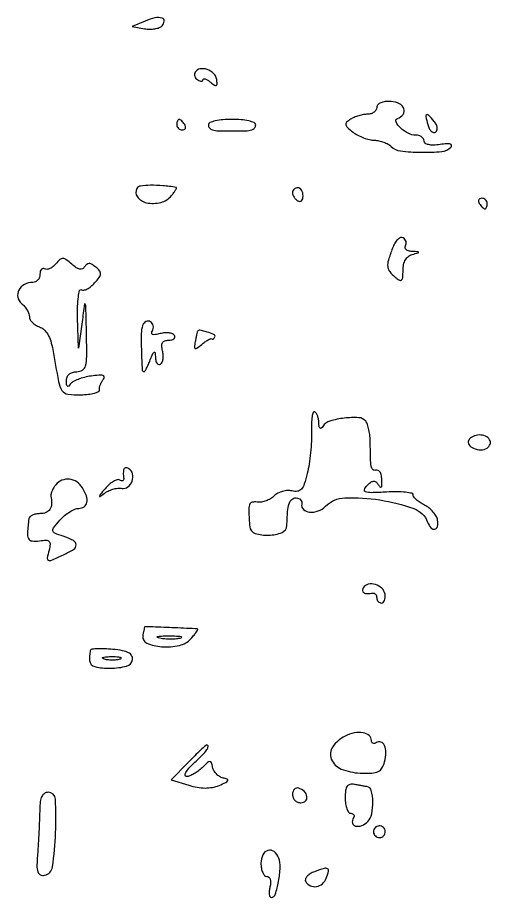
# Model space of a CAD drawing. Extents: x 0 to 5034, y 0 to 2560.
# Drawn here: x 4024.7 to 4114.6, y 1611 to 1778.4 of the extents above; entities that cross this region are included whole.
import ezdxf

# ---------------------------------------------------------------- set-up
doc = ezdxf.new("R2010")
doc.units = 0

msp = doc.modelspace()

# ---------------------------------------------------------------- linework, layer by layer
for points in [[(4049, 1777.70915), (4046.5, 1776.653126), (4048.865335, 1776.241898, 0.042464), (4049.84219, 1776.156443, 0.042227), (4050.821318, 1776.236934, 0.045596), (4051.662203, 1776.458427, 0.109615), (4052.202467, 1776.802467, 0.176438), (4052.611036, 1777.679141, 0.359861), (4052.207719, 1778.263599, 0.124581), (4050.851022, 1778.301617, 0.044982)], [(4058.487659, 1767.980032, 0.11997), (4058.367385, 1767.61064, 0.100694), (4058.418751, 1767.200977, 0.091961), (4058.634841, 1766.813618, 0.08142), (4058.983688, 1766.510081, 0.047815), (4059.373526, 1766.317898, 0.1041), (4059.701458, 1766.266654, 0.181382), (4059.913567, 1766.359172, 0.202874), (4060, 1766.563428, -0.353955), (4060.124404, 1766.717145, -0.137514), (4060.417039, 1766.698598, -0.062113), (4060.874209, 1766.471711, -0.027003), (4061.419707, 1766.066637, 0.020745), (4062.169066, 1765.495504, 0.26771), (4062.506256, 1765.466229, 0.30414), (4062.670821, 1765.738446, 0.024748), (4062.586578, 1766.611064, 0.163003), (4062.00755, 1767.754093, 0.114599), (4060.769116, 1768.514298, 0.126144), (4059.413431, 1768.611221, 0.212524)], [(4093, 1761.283022, -0.134867), (4092.865248, 1760.792534, -0.099391), (4092.485938, 1760.372389, -0.086171), (4091.918764, 1760.086861, -0.071551), (4091.25, 1759.984687, 0.04319), (4090.471117, 1759.91041, 0.026599), (4089.574868, 1759.696219, 0.026575), (4088.704621, 1759.387491, 0.042452), (4088.004871, 1759.024172, 0.051114), (4087.279743, 1758.454521, 0.256368), (4087.132108, 1757.978672, 0.162341), (4087.44066, 1757.443456, 0.019711), (4088.504871, 1756.571288, 0.041005), (4089.418882, 1755.991656, 0.029895), (4090.516118, 1755.497146, 0.030445), (4091.620768, 1755.15207, 0.056659), (4092.55, 1755.031803, -0.047453), (4093.418736, 1754.935549, -0.036854), (4094.333527, 1754.673628, -0.037908), (4095.157102, 1754.297599, -0.070443), (4095.742857, 1753.857143, 0.16838), (4097.498904, 1753.005042, 0.025826), (4101.431009, 1752.743179, 0.025514), (4105.366263, 1752.885536, 0.17635), (4107.088561, 1753.688561, 0.206555), (4107.232616, 1754.051315, 0.334047), (4107.034972, 1754.29867, 0.082662), (4106.311359, 1754.361721, 0.016925), (4105.031418, 1754.217919, -0.029227), (4103.791299, 1754.109392, -0.06156), (4102.830714, 1754.200062, -0.097918), (4102.21895, 1754.467621, -0.245589), (4102, 1754.886501, 0.139847), (4101.878867, 1755.31112, 0.099967), (4101.538393, 1755.67291, 0.085299), (4101.029181, 1755.916556, 0.069134), (4100.428571, 1756, -0.120987), (4098.996606, 1756.351646, -0.063852), (4097.486538, 1757.405125, -0.097688), (4096.663548, 1758.511945, -0.443367), (4096.933929, 1759.169643, 0.1468), (4098.008195, 1759.965523, 0.253252), (4098.165394, 1761.037681, 0.191872), (4097.310766, 1761.993377, 0.101511), (4095.75, 1762.408082, 0.038417), (4094.628735, 1762.386305, 0.07316), (4093.755065, 1762.170394, 0.107217), (4093.200986, 1761.789735, 0.191082)], [(4102.70731, 1758.011247, 0.050099), (4102.97475, 1757.29178, 0.086397), (4103.349227, 1756.776414, 0.128502), (4103.765141, 1756.54133, 0.205946), (4104.162248, 1756.600275, 0.159192), (4104.44643, 1756.936651, 0.126655), (4104.510176, 1757.41028, 0.092221), (4104.332004, 1757.981999, 0.051721), (4103.926114, 1758.589028, 0.010117), (4102.858594, 1759.823607, 0.331468), (4102.494099, 1759.896532, 0.34857), (4102.33429, 1759.571793, 0.010575)], [(4055, 1758, 0.105053), (4055.081062, 1757.618444, 0.099167), (4055.311086, 1757.29375, 0.09642), (4055.654762, 1757.076123, 0.093332), (4056.059017, 1757, 0.108972), (4056.413961, 1757.078288, 0.182303), (4056.6254, 1757.29375, 0.161196), (4056.656512, 1757.6179, 0.082592), (4056.5, 1758, 0.029505), (4056.231006, 1758.382774, 0.035638), (4055.933975, 1758.70625, 0.038439), (4055.65171, 1758.934461, 0.151918), (4055.440983, 1759, 0.210953), (4055.272352, 1758.92554, 0.081139), (4055.129539, 1758.70625, 0.061769), (4055.032345, 1758.382849, 0.042167)], [(4061, 1758, 0.163406), (4061.211544, 1757.369987, 0.167104), (4061.758623, 1757.002299, 0.058355), (4062.90828, 1756.835567, 0.006861), (4065.5, 1756.8, 0.006861), (4068.09172, 1756.835567, 0.058355), (4069.241377, 1757.002299, 0.167104), (4069.788456, 1757.369987, 0.163406), (4070, 1758, 0.31052), (4069.732972, 1758.388512, 0.036969), (4068.678125, 1758.70625, 0.033738), (4067.224757, 1758.927717, 0.020945), (4065.5, 1759, 0.020945), (4063.775243, 1758.927717, 0.033738), (4062.321875, 1758.70625, 0.036969), (4061.267028, 1758.388512, 0.31052)], [(4047.428738, 1745.884695, 0.311112), (4047.509846, 1744.252925, 0.179442), (4049.245652, 1743.157911, 0.114332), (4051.958917, 1743.212167, 0.158919), (4054, 1744.5, 0.015843), (4054.451238, 1745.080164, 0.030129), (4054.769798, 1745.578127, 0.038105), (4054.939963, 1745.946529, 0.470042), (4054.872445, 1746.063836, 0.021141), (4052.340061, 1746.38841, 0.027322), (4049.99815, 1746.460022, 0.025003), (4048.106402, 1746.319667, 0.227079)], [(4077, 1745.059017, 0.089642), (4077.073302, 1744.653442, 0.053229), (4077.29375, 1744.2129, 0.051032), (4077.617485, 1743.806203, 0.06081), (4078, 1743.5, 0.139169), (4078.379648, 1743.392057, 0.191142), (4078.70625, 1743.521475, 0.138808), (4078.926733, 1743.889346, 0.066118), (4079, 1744.440983, 0.062283), (4078.925455, 1745.037096, 0.080552), (4078.70625, 1745.542039, 0.097988), (4078.381379, 1745.879982, 0.153634), (4078, 1746, 0.092995), (4077.618268, 1745.928382, 0.096318), (4077.29375, 1745.723586, 0.099231), (4077.076556, 1745.418051, 0.105429)], [(4112.5, 1743, 0.029505), (4112.768994, 1742.617226, 0.035638), (4113.066025, 1742.29375, 0.038439), (4113.34829, 1742.065539, 0.151918), (4113.559017, 1742, 0.210953), (4113.727648, 1742.07446, 0.081139), (4113.870461, 1742.29375, 0.061769), (4113.967655, 1742.617151, 0.042167), (4114, 1743, 0.105053), (4113.918938, 1743.381556, 0.099167), (4113.688914, 1743.70625, 0.09642), (4113.345238, 1743.923877, 0.093332), (4112.940983, 1744, 0.108972), (4112.586039, 1743.921712, 0.182303), (4112.3746, 1743.70625, 0.161196), (4112.343488, 1743.3821, 0.082592)], [(4095.998127, 1734.495075, 0.016123), (4095.218509, 1732.226963, 0.097788), (4095.090301, 1730.997195, 0.1462), (4095.469078, 1730.052761, 0.051623), (4096.5, 1729, 0.035831), (4097.315307, 1728.416598, 0.327277), (4097.724981, 1728.450728, 0.200187), (4097.954975, 1728.915004, 0.016201), (4098, 1730.304231, -0.053509), (4098.117246, 1731.396661, -0.078488), (4098.466479, 1732.295763, -0.091576), (4099.023931, 1732.944601, -0.106085), (4099.75, 1733.310674, 0.002429), (4100.883306, 1733.612728, 0.36731), (4100.953922, 1733.715627, 0.36348), (4100.863882, 1733.803103, 0.002413), (4099.690983, 1733.883999, -0.05299), (4099.0393, 1733.995808, -0.10738), (4098.582368, 1734.239377, -0.171306), (4098.39042, 1734.568638, -0.187671), (4098.457295, 1734.930902, 0.108577), (4098.598749, 1735.334287, 0.099713), (4098.564529, 1735.7732, 0.09544), (4098.359439, 1736.18009, 0.090254), (4098.014439, 1736.491076, 0.241403), (4097.54915, 1736.5283, 0.096908), (4097.002147, 1736.164326, 0.066618), (4096.454573, 1735.455014, 0.040287)], [(4032.030076, 1731.536239, -0.049915), (4031.483661, 1730.9975, -0.063854), (4030.882073, 1730.627799, -0.07781), (4030.319294, 1730.473135, -0.168176), (4029.886693, 1730.570027, 0.164171), (4029.550737, 1730.648029, 0.190638), (4029.260466, 1730.499096, 0.123371), (4029.064149, 1730.11687, 0.057307), (4029, 1729.559017, -0.087103), (4028.895505, 1728.96373, -0.094315), (4028.595343, 1728.457961, -0.100172), (4028.147945, 1728.119654, -0.112409), (4027.622445, 1728, 0.123735), (4026.059227, 1727.607137, 0.147827), (4024.989898, 1726.536595, 0.17329), (4024.78836, 1725.186017, 0.172437), (4025.487669, 1724.010234, -0.045684), (4026.066321, 1723.433165, -0.040716), (4026.555753, 1722.738941, -0.042976), (4026.89195, 1722.03722, -0.090469), (4027, 1721.444943, 0.126617), (4027.140459, 1720.899174, 0.069427), (4027.556687, 1720.342951, 0.062059), (4028.170447, 1719.860893, 0.058691), (4028.895105, 1719.533292, -0.112299), (4029.746909, 1719.033069, -0.07146), (4030.46706, 1718.13052, -0.056874), (4031.034937, 1716.849132, -0.033316), (4031.429305, 1715.215905, 0.004168), (4032.530313, 1709.118985, 0.092388), (4033.181331, 1707.446707, 0.224138), (4034.278927, 1706.736494, 0.040415), (4036.773909, 1706.605303, 0.022811), (4038.190513, 1706.710134, 0.038589), (4039.357003, 1706.942491, 0.047619), (4040.159386, 1707.252714, 0.333898), (4040.335037, 1707.605303, -0.091635), (4040.335217, 1708.025074, -0.042557), (4040.48018, 1708.55245, -0.040253), (4040.732172, 1709.096477, -0.044652), (4041.060791, 1709.573249, 0.198033), (4041.192862, 1709.997616, 0.316263), (4040.957528, 1710.275935, 0.084092), (4040.170895, 1710.34572, 0.015692), (4038.725754, 1710.185101, 0.027934), (4037.437047, 1709.926649, 0.031096), (4036.231751, 1709.532633, 0.032695), (4035.260578, 1709.071274, 0.120078), (4034.765313, 1708.611852, -0.069529), (4034.457531, 1708.262872, -0.369059), (4034.222261, 1708.262376, -0.187742), (4034.060894, 1708.561559, -0.028689), (4034.015313, 1709.25, -0.095184), (4034.148064, 1709.975212, -0.119898), (4034.537612, 1710.533164, -0.110073), (4035.169694, 1710.881249, -0.071148), (4036, 1711, 0.144265), (4037.071728, 1711.315797, 0.18941), (4037.661822, 1712.136612, 0.061769), (4037.885256, 1713.907032, 0.005956), (4037.842896, 1718.25, 0.000601), (4037.728087, 1723.269701, 0.083787), (4037.614791, 1723.854847, 0.775926), (4037.470421, 1723.839279, 0.001823), (4037, 1720.5), (4036.314207, 1715.5), (4036.157104, 1721.309017, -0.013807), (4036.158364, 1723.50035, -0.026381), (4036.30064, 1725.254351, -0.03123), (4036.53858, 1726.451937, -0.503509), (4036.866353, 1726.582598, 0.196368), (4037.316648, 1726.507261, 0.063244), (4037.96551, 1726.742901, 0.05193), (4038.692914, 1727.217851, 0.038275), (4039.391582, 1727.880199, 0.024158), (4040.258183, 1728.936083, 0.142317), (4040.505339, 1729.600323, 0.190418), (4040.321678, 1730.188109, 0.049764), (4039.614256, 1730.905176, 0.03887), (4038.900473, 1731.409407, 0.125785), (4038.34825, 1731.572435, 0.173707), (4037.892948, 1731.428009, 0.091774), (4037.48975, 1730.983416, -0.135215), (4037.069047, 1730.592728, -0.169629), (4036.545527, 1730.517047, -0.103124), (4035.884275, 1730.795073, -0.033019), (4035.044105, 1731.460086, 0.023702), (4034.001855, 1732.317089, 0.155104), (4033.369771, 1732.535726, 0.189499), (4032.796534, 1732.326935, 0.038574)], [(4048.516385, 1719.813382, 0.083276), (4048.244141, 1718.292615, 0.010286), (4048.276591, 1714.911927, 0.004833), (4048.418305, 1711.356371, 0.395189), (4048.782224, 1711.004484, 0.271463), (4048.928244, 1711.086981, 0.010061), (4049.247209, 1711.662255, 0.015819), (4049.601806, 1712.387966, 0.01017), (4049.968838, 1713.25, -0.006582), (4050.473004, 1714.458095, -0.185776), (4050.706703, 1714.696287, -0.513284), (4050.874473, 1714.600033, -0.016615), (4050.936614, 1713.690983, 0.050631), (4051.026143, 1713.037719, 0.10607), (4051.247553, 1712.577869, 0.175937), (4051.557841, 1712.382289, 0.194311), (4051.90612, 1712.441979, 0.15438), (4052.21553, 1712.801315, 0.064046), (4052.392509, 1713.424696, 0.054994), (4052.422423, 1714.194768, 0.046215), (4052.289489, 1715.000996, -0.048178), (4052.14145, 1715.921278, -0.147647), (4052.283895, 1716.529749, -0.182702), (4052.711911, 1716.880309, -0.081384), (4053.442386, 1717, 0.054056), (4054.044444, 1717.06528, 0.117061), (4054.461308, 1717.266173, 0.188743), (4054.629549, 1717.563058, 0.175788), (4054.558021, 1717.90612, 0.162969), (4054.18892, 1718.21332, 0.061468), (4053.52937, 1718.380497, 0.052514), (4052.708733, 1718.397348, 0.042871), (4051.842632, 1718.248596, -0.025218), (4050.928659, 1718.058226, -0.124412), (4050.408888, 1718.106509, -0.323979), (4050.236398, 1718.356484, -0.133525), (4050.35994, 1718.773378, 0.092918), (4050.538841, 1719.237002, 0.096295), (4050.534407, 1719.72787, 0.099246), (4050.348219, 1720.169632, 0.105515), (4050.009249, 1720.494284, 0.120402), (4049.582754, 1720.632749, 0.126212), (4049.148578, 1720.555167, 0.114202), (4048.773378, 1720.266765, 0.086396)], [(4058.923489, 1718.661516, 0.056443), (4058.882259, 1718.540999, 0.001668), (4058.768639, 1718.016989, 0.003315), (4058.640833, 1717.397824, 0.002279), (4058.503782, 1716.694193, 0.018576), (4058.354126, 1715.708403, 0.336466), (4058.507008, 1715.450805, 0.262036), (4058.841923, 1715.493401, 0.013419), (4059.733988, 1716.194193, -0.018965), (4060.361982, 1716.676369, -0.028518), (4060.94693, 1717.042982, -0.027647), (4061.432186, 1717.275924, -0.260021), (4061.653695, 1717.25, 0.17767), (4061.805361, 1717.207436, 0.130273), (4061.97171, 1717.265747, 0.094466), (4062.128787, 1717.422577, 0.058323), (4062.25, 1717.654671, 0.401949), (4062.072528, 1718.074912, 0.028239), (4060.756653, 1718.555797, 0.027507), (4059.375215, 1718.892257, 0.340378)], [(4080.596674, 1699.67033, -0.02064), (4080.585736, 1697.794018, -0.012764), (4080.425683, 1695.594231, -0.012797), (4080.155945, 1693.42568, -0.022396), (4079.806926, 1691.650458, -0.019343), (4079.236523, 1689.64872, -0.099612), (4078.671655, 1688.650259, -0.180857), (4077.943365, 1688.25283, -0.099696), (4076.917061, 1688.311438, 0.077185), (4076.062116, 1688.398699, 0.054814), (4075.109423, 1688.243129, 0.054557), (4074.207997, 1687.882678, 0.074135), (4073.504848, 1687.361991, -0.061635), (4072.816846, 1686.825507, -0.048069), (4071.959682, 1686.418715, -0.049336), (4071.071884, 1686.193489, -0.079938), (4070.294881, 1686.20101, 0.104625), (4069.3103, 1686.162322, 0.263268), (4068.809079, 1685.683431, 0.086918), (4068.668565, 1684.517362, 0.007416), (4068.875, 1681.5, 0.303145), (4069.868487, 1680.250677, 0.086652), (4072.447552, 1679.894, 0.086168), (4075.003866, 1680.431805, 0.299374), (4075.924708, 1681.75, -0.012502), (4076.067058, 1684.433382, -0.060667), (4076.36818, 1685.925094, -0.13316), (4076.885189, 1686.705448, -0.182202), (4077.666667, 1687, -0.092031), (4078.156418, 1686.909086, -0.116891), (4078.534896, 1686.650258, -0.124378), (4078.74176, 1686.263148, -0.113042), (4078.75, 1685.80939, 0.263271), (4079.07041, 1684.80182, 0.1667), (4080.227123, 1684.28847, 0.111412), (4081.864116, 1684.510123, 0.107639), (4083.270754, 1685.413612, -0.190047), (4086.945497, 1687.009826, -0.047211), (4093.616931, 1686.607843, -0.046927), (4100.02331, 1684.983498, -0.218974), (4102.680564, 1682.390054, 0.078241), (4103.303163, 1681.30912, 0.276781), (4104.02451, 1681.044158, 0.305432), (4104.539569, 1681.554595, 0.085043), (4104.572286, 1682.75, 0.093775), (4104.315285, 1683.501988, 0.048686), (4103.741963, 1684.316002, 0.046049), (4102.967068, 1685.064171, 0.052036), (4102.097765, 1685.623625, -0.028209), (4101.250214, 1686.113711, -0.037218), (4100.542759, 1686.657202, -0.040829), (4100.049827, 1687.17613, -0.187846), (4099.926873, 1687.564328, 0.375003), (4099.692115, 1687.871278, 0.023162), (4098.464854, 1688.061809, 0.025222), (4096.82883, 1688.155611, 0.014968), (4094.875526, 1688.110495, -0.006212), (4091.944435, 1687.991419, -0.084786), (4090.891192, 1688.140906, -0.423928), (4090.682652, 1688.563182, -0.101619), (4091.135648, 1689.309127, -0.037129), (4091.813934, 1689.938836, -0.130233), (4092.354826, 1690.177176, -0.192526), (4092.815647, 1690.072014, -0.098642), (4093.234687, 1689.639335, 0.022032), (4093.592958, 1689.134074, 0.270427), (4093.803971, 1689.049371, 0.336424), (4093.946176, 1689.194494, 0.028491), (4093.984687, 1689.75, 0.029846), (4093.925478, 1690.997532, 0.088136), (4093.686805, 1691.818515, 0.167744), (4093.284312, 1692.216421, 0.194661), (4092.75, 1692.25, -0.306816), (4092.266726, 1692.385649, -0.130512), (4091.964787, 1693.023367, -0.039999), (4091.81678, 1694.459709, -0.005371), (4091.780341, 1697.5, 0.026012), (4091.714898, 1698.727693, 0.026396), (4091.522343, 1699.93588, 0.027333), (4091.242794, 1700.964028, 0.089688), (4090.907287, 1701.579593, 0.213587), (4089.572531, 1702.261, 0.042394), (4086.826739, 1702.168798, 0.043076), (4084.101264, 1701.603813, 0.175875), (4082.765313, 1700.611852, -0.062564), (4082.453967, 1700.248801, -0.363469), (4082.220431, 1700.239524, -0.199748), (4082.060234, 1700.519999, -0.028904), (4082.015313, 1701.190983, 0.041687), (4081.95209, 1701.873408, 0.043467), (4081.776666, 1702.526048, 0.047501), (4081.523324, 1703.058099, 0.120046), (4081.2244, 1703.361313, 0.470541), (4080.935692, 1703.263701, 0.049214), (4080.720071, 1702.474817, 0.033839), (4080.59488, 1701.237139, 0.017151)], [(4110.495635, 1697.992937, 0.297796), (4110.516867, 1697.153619, 0.139875), (4111.392312, 1696.433007, 0.101471), (4112.764834, 1696.142627, 0.140875), (4113.968425, 1696.480485, 0.086192), (4114.331173, 1696.802209, 0.093967), (4114.551012, 1697.218446, 0.100284), (4114.595054, 1697.663497, 0.113563), (4114.457295, 1698.069098, 0.156901), (4113.666002, 1698.743695, 0.10385), (4112.483348, 1698.968366, 0.102435), (4111.296528, 1698.698754, 0.148498)], [(4044.881579, 1692.309017, 0.025288), (4044.846458, 1691.93957, 0.014846), (4044.840008, 1691.495502, 0.014828), (4044.859991, 1691.049989, 0.024385), (4044.906356, 1690.67567, -0.118182), (4044.889304, 1690.406539, -0.234561), (4044.745719, 1690.25527, -0.16608), (4044.490016, 1690.249769, -0.06156), (4044.158423, 1690.402089, 0.21823), (4043.685403, 1690.460975, 0.058277), (4042.975742, 1690.142107, 0.047877), (4042.170139, 1689.549289, 0.033686), (4041.383647, 1688.743652, 0.003597), (4040.444781, 1687.626348, 0.117642), (4040.289982, 1687.31188, 0.68824), (4040.389129, 1687.245719, 0.010066), (4041.175811, 1687.828107, -0.052945), (4041.943202, 1688.300299, -0.040865), (4042.861841, 1688.650421, -0.041982), (4043.785227, 1688.836193, -0.073731), (4044.562221, 1688.810873, 0.211595), (4045.710522, 1689.088557, 0.143662), (4046.515893, 1690.190551, 0.140763), (4046.607171, 1691.570304, 0.203645), (4045.910933, 1692.555046, 0.072163), (4045.553783, 1692.710062, 0.125664), (4045.2328, 1692.715008, 0.160215), (4044.999675, 1692.571325, 0.139745)], [(4032.008601, 1689.510364, 0.035607), (4031.607129, 1688.949835, 0.036221), (4031.29181, 1688.341117, 0.038705), (4031.098661, 1687.77383, 0.107509), (4031.083334, 1687.35526, -0.052443), (4031.192326, 1685.860881, -0.131671), (4030.87848, 1684.823643, -0.162609), (4030.144372, 1684.214364, -0.092852), (4029, 1684, 0.047586), (4028.225497, 1683.926122, 0.062492), (4027.550781, 1683.70625, 0.077083), (4027.071136, 1683.38252, 0.176518), (4026.875, 1683, 0.01354), (4026.618114, 1680.367582, 0.131478), (4026.829267, 1679.277054, 0.259044), (4027.49461, 1678.810905, 0.061258), (4028.900184, 1678.836447, -0.029337), (4030.15978, 1678.939808, -0.19895), (4030.730439, 1678.718764, -0.23052), (4030.928915, 1678.18393, -0.039521), (4030.732857, 1677.086447, 0.017648), (4030.382298, 1675.522352, 0.37295), (4030.604964, 1675.141233, 0.185199), (4031.196623, 1675.163814, 0.005783), (4033.452947, 1676.160515, 0.03313), (4035.393498, 1677.204978, 0.259596), (4035.869706, 1678.070857, 0.280893), (4035.371223, 1678.878758, 0.037152), (4033.434746, 1679.688418, -0.014785), (4031.792977, 1680.290163, -0.252021), (4031.436566, 1680.716629, -0.221224), (4031.571539, 1681.285279, -0.011493), (4032.802041, 1682.771751, -0.037657), (4033.662092, 1683.624388, -0.036816), (4034.646511, 1684.345452, -0.039214), (4035.605165, 1684.844787, -0.100794), (4036.367295, 1685, 0.152006), (4037.392174, 1685.318945, 0.200566), (4037.915911, 1686.133334, 0.130018), (4037.810929, 1687.396003, 0.055726), (4037.064655, 1688.929626, 0.10637), (4035.98506, 1690.02936, 0.117622), (4034.586422, 1690.53757, 0.123702), (4033.163567, 1690.348952, 0.125687)], [(4090.444954, 1669.910933, 0.150036), (4090.302219, 1669.364994, 0.258114), (4090.540202, 1668.974494, 0.130369), (4091.201868, 1668.799191, 0.039099), (4092.25, 1668.881579, -0.137085), (4092.535622, 1668.848335, -0.119953), (4092.779687, 1668.671464, -0.101574), (4092.943594, 1668.373191, -0.075146), (4093, 1668, 0.089971), (4093.069259, 1667.618216, 0.095344), (4093.267758, 1667.29375, 0.099759), (4093.563763, 1667.076658, 0.108912), (4093.911516, 1667, 0.19177), (4094.239481, 1667.13059, 0.10851), (4094.48341, 1667.489643, 0.079651), (4094.604907, 1668.028901, 0.052139), (4094.578388, 1668.666871, 0.167147), (4093.99495, 1669.795916, 0.118108), (4092.751244, 1670.520417, 0.127059), (4091.384038, 1670.574571, 0.203764)], [(4048.922713, 1662.5, 0.344747), (4048.886499, 1662.471663, 0.00188), (4048.774924, 1662.013921, 0.006795), (4048.654488, 1661.47971, 0.004132), (4048.525954, 1660.845264, 0.350786), (4049.292357, 1659.384314, 0.086413), (4052.116149, 1658.691723, 0.07084), (4055.488733, 1658.939443, 0.156374), (4057.69857, 1660.219418, 0.013459), (4058.288198, 1660.907287, 0.025625), (4058.71766, 1661.4957, 0.029562), (4058.970452, 1661.937062, 0.506566), (4058.904988, 1662.063815, 0.028036), (4058.490078, 1662.105542, 0.000127), (4054.088126, 1662.299005, 0.000307), (4049.907991, 1662.479089, 0.01061)], [(4055.761659, 1660.31292, -0.041951), (4054.934218, 1660.169017, -0.020826), (4053.869594, 1660.119272, -0.020511), (4052.754739, 1660.159391, -0.028254), (4051.761659, 1660.292739, -0.082665), (4051.319562, 1660.45659, -0.67161), (4051.339362, 1660.605813, -0.053901), (4052.071102, 1660.715166, -0.008901), (4053.5, 1660.747817, -0.009782), (4054.938425, 1660.726931, -0.038992), (4055.814362, 1660.62839, -0.417468), (4055.916221, 1660.476221, -0.285845)], [(4038.610381, 1658.033555, 0.066264), (4038.521665, 1657.736847, 0.017148), (4038.459855, 1657.240586, 0.017138), (4038.427957, 1656.664831, 0.016709), (4038.435134, 1656.083333, 0.335716), (4039.418766, 1654.900102, 0.062205), (4042.419856, 1654.583165, 0.060208), (4045.46945, 1655.01075, 0.29991), (4046.564436, 1656.23807, 0.166537), (4046.425067, 1656.985624, 0.144993), (4045.850177, 1657.541358, 0.075958), (4044.713422, 1657.92927, 0.020541), (4042.822781, 1658.188291, 0.012995), (4041.283092, 1658.294836, 0.019957), (4039.94682, 1658.2991, 0.0152), (4038.88038, 1658.22742, 0.268811)], [(4044.269032, 1656.344063, -0.06278), (4043.671085, 1656.185595, -0.030339), (4042.880008, 1656.127736, -0.029507), (4042.036634, 1656.167106, -0.037336), (4041.269032, 1656.307009, -0.087174), (4040.883358, 1656.48334, -0.597527), (4040.900903, 1656.643467, -0.080377), (4041.431793, 1656.764444, -0.012823), (4042.5, 1656.805051, -0.014395), (4043.580113, 1656.787295, -0.052471), (4044.257153, 1656.684921, -0.333666), (4044.386009, 1656.52287, -0.31318)], [(4086.982495, 1641.663639, 0.122419), (4084.63993, 1639.644837, 0.255594), (4084.370994, 1637.324703, 0.201996), (4086.268295, 1635.420958, 0.088023), (4089.824222, 1634.652362, 0.018817), (4092.078774, 1634.653158, 0.098583), (4093.279084, 1634.939922, 0.155163), (4093.999531, 1635.596321, 0.069693), (4094.485456, 1636.795989, 0.053622), (4094.730975, 1638.556714, 0.108657), (4094.474836, 1639.924983, 0.209938), (4093.810233, 1640.55087, 0.22759), (4092.930902, 1640.457295, -0.078981), (4092.575041, 1640.30854, -0.156976), (4092.273452, 1640.330627, -0.184838), (4092.073415, 1640.517007, -0.114288), (4092, 1640.833994, 0.22272), (4091.554339, 1641.784863, 0.133372), (4090.397511, 1642.314073, 0.092662), (4088.741705, 1642.279413, 0.065581)], [(4057.170311, 1636.675716), (4053.948289, 1633.351433), (4057.27568, 1632.330227, 0.031387), (4058.887778, 1631.944202, 0.042081), (4060.384141, 1631.811934, 0.045917), (4061.769899, 1631.933803, 0.051919), (4063.051536, 1632.306831, 0.011364), (4064.313089, 1632.854696, 0.162183), (4064.665825, 1633.185946, 0.440803), (4064.569978, 1633.461162, 0.041918), (4063.811484, 1633.713804, -0.077578), (4063.142625, 1633.990765, -0.061199), (4062.52747, 1634.477801, -0.062001), (4062.056261, 1635.091219, -0.085432), (4061.811484, 1635.740076, 0.032859), (4061.578846, 1636.628949, 0.331392), (4061.283412, 1636.835046, 0.179231), (4060.845174, 1636.657165, 0.011282), (4059.821429, 1635.678593, -0.034968), (4059.082347, 1635.036233, -0.033513), (4058.250769, 1634.493087, -0.035357), (4057.452, 1634.116162, -0.092819), (4056.831647, 1634, -0.400211), (4056.588744, 1634.231505, -0.140998), (4056.710415, 1634.746263, -0.055303), (4057.297261, 1635.563519, -0.022475), (4058.260218, 1636.540469, 0.01094), (4059.841865, 1638.072755, 0.041494), (4060.724163, 1639.127878, 0.130918), (4060.944977, 1639.726963, 0.441657), (4060.696167, 1640, 0.188608), (4060.498904, 1639.922845, 0.002577), (4059.535115, 1639.023492, 0.006855), (4058.427228, 1637.949873, 0.004404)], [(4087, 1629.911516, 0.034583), (4087.077225, 1628.796344, 0.052693), (4087.311086, 1627.855258, 0.068659), (4087.652804, 1627.208322, 0.241469), (4088.059017, 1627, -0.098926), (4088.418448, 1626.928183, -0.176081), (4088.637945, 1626.726548, -0.169366), (4088.681645, 1626.42443, -0.090666), (4088.542705, 1626.069098, 0.20052), (4088.395612, 1625.1446, 0.283728), (4088.972617, 1624.573948, 0.155519), (4090.144138, 1624.66979, 0.099123), (4091.2915, 1625.434357, 0.148968), (4092.060649, 1626.877625, 0.054472), (4092.259296, 1629.207885, 0.056592), (4091.964757, 1631.346578, 0.309519), (4091.133423, 1632.076511, -0.010464), (4090.78163, 1632.126494, -0.002228), (4090.172005, 1632.228955, -0.002329), (4089.46644, 1632.354164, -0.002214), (4088.75, 1632.488027, 0.095101), (4087.908963, 1632.487617, 0.198559), (4087.3715, 1632.133843, 0.121939), (4087.07981, 1631.344467, 0.027827)], [(4028.955516, 1627.75, -0.006137), (4028.91445, 1626.16848, -0.002585), (4028.822184, 1624.043978, -0.002557), (4028.700209, 1621.774128, -0.00333), (4028.564087, 1619.697585, 0.010591), (4028.430846, 1617.084105, 0.077781), (4028.58696, 1615.846633, 0.218616), (4029.052954, 1615.305798, 0.155668), (4029.858571, 1615.208429, 0.321846), (4031.386936, 1616.818194, 0.023368), (4031.969397, 1623.273725, 0.023706), (4031.942869, 1629.669608, 0.399194), (4030.542064, 1631, 0.150872), (4029.856222, 1630.788231, 0.130149), (4029.36131, 1630.215897, 0.080969), (4029.062235, 1629.222938, 0.029329)], [(4077, 1630.583333, 0.099038), (4077.120875, 1629.979073, 0.097945), (4077.465104, 1629.465104, 0.097945), (4077.979073, 1629.120875, 0.099038), (4078.583333, 1629, 0.190724), (4079.459866, 1629.346973, 0.244413), (4079.742973, 1630.153639, 0.165501), (4079.250696, 1631.122932, 0.113253), (4078.1875, 1631.770833, 0.134046), (4077.735738, 1631.795817, 0.144529), (4077.348828, 1631.585286, 0.119977), (4077.089234, 1631.158616, 0.077096)], [(4092.552786, 1624.08541, 0.099038), (4092.401684, 1623.679226, 0.097945), (4092.417584, 1623.244476, 0.097945), (4092.597789, 1622.848514, 0.099038), (4092.91459, 1622.552786, 0.099038), (4093.320774, 1622.401684, 0.097945), (4093.755524, 1622.417584, 0.097945), (4094.151486, 1622.597789, 0.099038), (4094.447214, 1622.91459, 0.099038), (4094.598316, 1623.320774, 0.097945), (4094.582416, 1623.755524, 0.097945), (4094.402211, 1624.151486, 0.099038), (4094.08541, 1624.447214, 0.099038), (4093.679226, 1624.598316, 0.097945), (4093.244476, 1624.582416, 0.097945), (4092.848514, 1624.402211, 0.099038)], [(4071, 1617.5, 0.042728), (4071.081938, 1616.54291, 0.062396), (4071.32801, 1615.734375, 0.081907), (4071.689701, 1615.18653, 0.20892), (4072.116631, 1615, -0.197013), (4072.503955, 1614.841221, -0.126717), (4072.757209, 1614.419321, -0.086529), (4072.832273, 1613.774564, -0.049804), (4072.710251, 1613, 0.035059), (4072.566247, 1612.233421, 0.061094), (4072.570404, 1611.5875, 0.092367), (4072.7107, 1611.153537, 0.275117), (4072.96862, 1611, 0.329527), (4073.725562, 1611.559636, 0.028274), (4074.335993, 1614.043541, 0.033663), (4074.649792, 1616.70999, 0.104441), (4074.365824, 1618.489062, 0.129325), (4073.482322, 1619.717166, 0.248895), (4072.327047, 1619.953839, 0.216272), (4071.35537, 1619.115621, 0.10868)], [(4081.185755, 1615.891899, 0.045572), (4080.345026, 1615.483129, 0.074023), (4079.734403, 1614.977708, 0.106378), (4079.438843, 1614.46108, 0.218706), (4079.494772, 1614.008459, 0.146493), (4080.384782, 1613.217875, 0.150069), (4081.553809, 1613.056143, 0.139891), (4082.673721, 1613.581214, 0.122607), (4083.41655, 1614.643128, 0.028023), (4083.850184, 1615.995103, 0.341077), (4083.650086, 1616.464368, 0.207842), (4083.012398, 1616.528658, 0.013026)]]:
    msp.add_lwpolyline(points, format="xyb", close=True)

doc.saveas('drawing.dxf')
